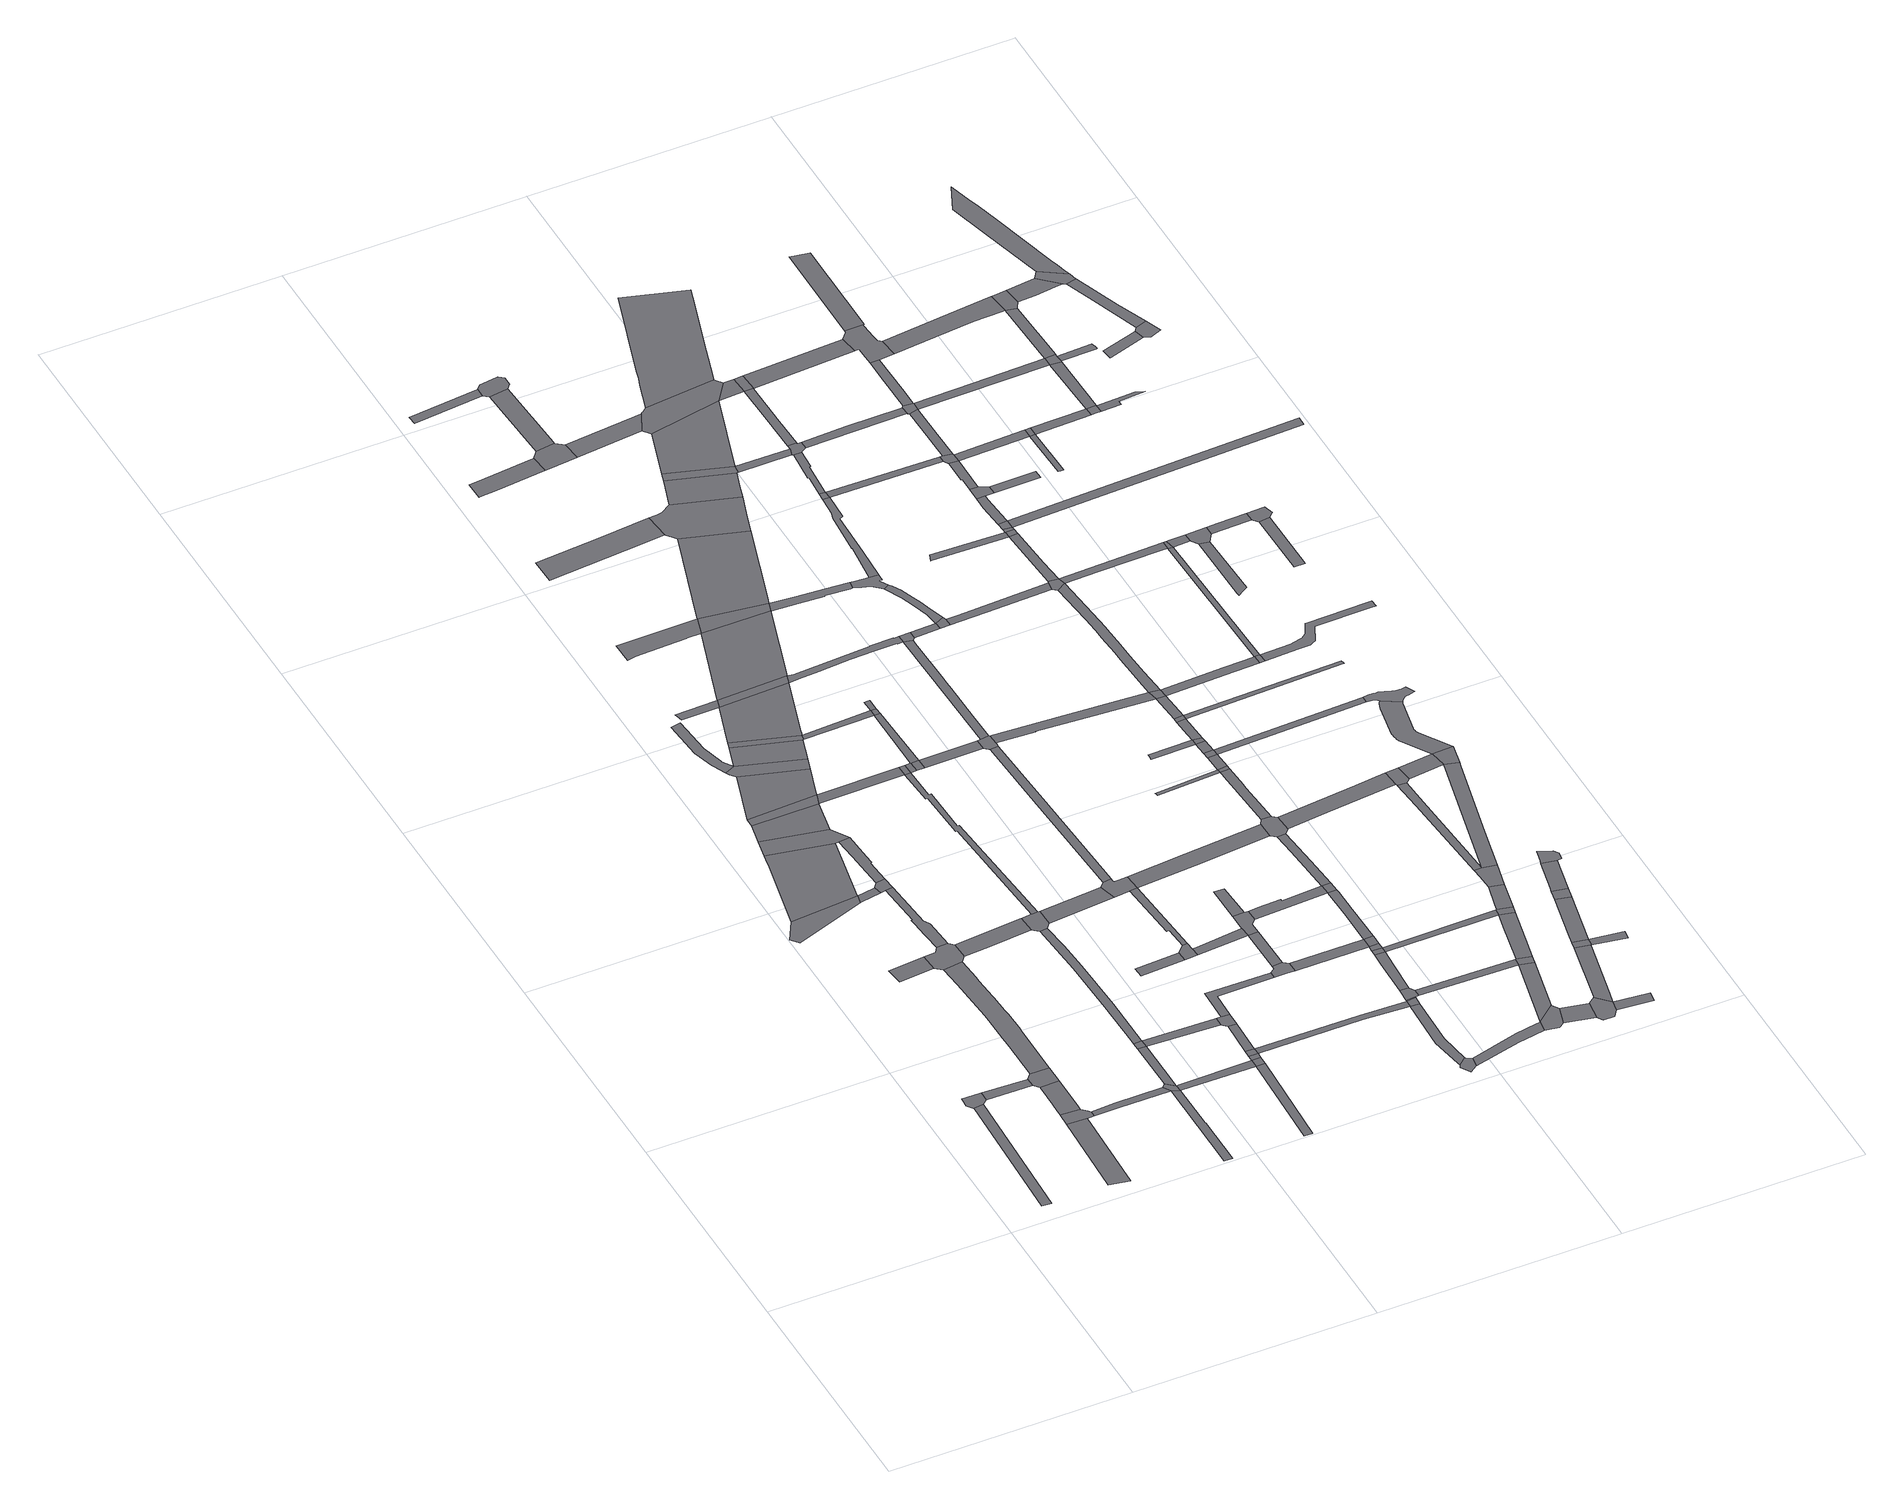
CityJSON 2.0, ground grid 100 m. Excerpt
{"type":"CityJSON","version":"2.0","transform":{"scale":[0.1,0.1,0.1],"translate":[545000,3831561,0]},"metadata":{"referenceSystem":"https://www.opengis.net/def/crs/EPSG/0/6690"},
"CityObjects":{
"road1":{"type":"Road","attributes":{"RoadStructureAttribute.sectionType":"1"},"geometry":[{"type":"MultiSurface","lod":"1","boundaries":[[[0,1,2,3,4,5]]]}]},
"road2":{"type":"Road","geometry":[{"type":"MultiSurface","lod":"1","boundaries":[[[6,7,2,1,8,9]]]}]},
"road3":{"type":"Road","attributes":{"RoadStructureAttribute.sectionType":"1"},"geometry":[{"type":"MultiSurface","lod":"1","boundaries":[[[9,8,10,11]]]}]},
"road4":{"type":"Road","attributes":{"RoadStructureAttribute.sectionType":"1"},"geometry":[{"type":"MultiSurface","lod":"1","boundaries":[[[12,13,14,15]]]}]},
"road5":{"type":"Road","geometry":[{"type":"MultiSurface","lod":"1","boundaries":[[[16,12,15,17,18,19,20,21]]]}]},
"road6":{"type":"Road","attributes":{"RoadStructureAttribute.sectionType":"1"},"geometry":[{"type":"MultiSurface","lod":"1","boundaries":[[[22,23,24,16,21,25,26]]]}]},
"road7":{"type":"Road","geometry":[{"type":"MultiSurface","lod":"1","boundaries":[[[27,28,29,11,10,22,26,30]]]}]},
"road8":{"type":"Road","geometry":[{"type":"MultiSurface","lod":"1","boundaries":[[[31,32,33,34,35,36]]]}]},
"road9":{"type":"Road","attributes":{"RoadStructureAttribute.sectionType":"1"},"geometry":[{"type":"MultiSurface","lod":"1","boundaries":[[[37,38,39,40,41]]]}]},
"road10":{"type":"Road","attributes":{"RoadStructureAttribute.sectionType":"1"},"geometry":[{"type":"MultiSurface","lod":"1","boundaries":[[[42,43,44,45,46,47,48,49,50,51,52,53,54,55,56,57,58,27,30]]]}]},
"road11":{"type":"Road","attributes":{"function":"2","RoadStructureAttribute.sectionType":"1"},"geometry":[{"type":"MultiSurface","lod":"1","boundaries":[[[59,60,61,32,31,62,63,64]]]}]},
"road12":{"type":"Road","attributes":{"RoadStructureAttribute.sectionType":"1"},"geometry":[{"type":"MultiSurface","lod":"1","boundaries":[[[65,19,18,66,67,68]]]}]},
"road13":{"type":"Road","geometry":[{"type":"MultiSurface","lod":"1","boundaries":[[[69,70,37,41,71,52,51,72,73,74,75]]]}]},
"road14":{"type":"Road","attributes":{"RoadStructureAttribute.sectionType":"1"},"geometry":[{"type":"MultiSurface","lod":"1","boundaries":[[[76,31,36,77,78]]]}]},
"road15":{"type":"Road","attributes":{"RoadStructureAttribute.sectionType":"1"},"geometry":[{"type":"MultiSurface","lod":"1","boundaries":[[[67,79,80,81,82,83]]]}]},
"road16":{"type":"Road","geometry":[{"type":"MultiSurface","lod":"1","boundaries":[[[84,59,64,85,86,87,88,89]]]}]},
"road17":{"type":"Road","attributes":{"RoadStructureAttribute.sectionType":"1"},"geometry":[{"type":"MultiSurface","lod":"1","boundaries":[[[90,91,92,93,94,95,96,97,98,69,75]]]}]},
"road18":{"type":"Road","attributes":{"function":"2","RoadStructureAttribute.sectionType":"1"},"geometry":[{"type":"MultiSurface","lod":"1","boundaries":[[[99,100,84,89,101]]]}]},
"road19":{"type":"Road","geometry":[{"type":"MultiSurface","lod":"1","boundaries":[[[102,103,104,68,67,83,105]]]}]},
"road20":{"type":"Road","geometry":[{"type":"MultiSurface","lod":"1","boundaries":[[[106,107,108,76,78,94,93]]]}]},
"road21":{"type":"Road","geometry":[{"type":"MultiSurface","lod":"1","boundaries":[[[109,110,99,101]]]}]},
"road22":{"type":"Road","attributes":{"RoadStructureAttribute.sectionType":"1"},"geometry":[{"type":"MultiSurface","lod":"1","boundaries":[[[111,102,105,112,113]]]}]},
"road23":{"type":"Road","attributes":{"RoadStructureAttribute.sectionType":"1"},"geometry":[{"type":"MultiSurface","lod":"1","boundaries":[[[114,115,116,117,118,86,85,119,120,107,106]]]}]},
"road24":{"type":"Road","attributes":{"RoadStructureAttribute.sectionType":"1"},"geometry":[{"type":"MultiSurface","lod":"1","boundaries":[[[121,122,123,124,125,126,127,128,129,130,131,132]]]}]},
"road25":{"type":"Road","geometry":[{"type":"MultiSurface","lod":"1","boundaries":[[[133,111,113,134]]]}]},
"road26":{"type":"Road","attributes":{"function":"2","RoadStructureAttribute.sectionType":"1"},"geometry":[{"type":"MultiSurface","lod":"1","boundaries":[[[135,110,109,136,137]]]}]},
"road27":{"type":"Road","attributes":{"RoadStructureAttribute.sectionType":"1"},"geometry":[{"type":"MultiSurface","lod":"1","boundaries":[[[138,74,73,139,140]]]}]},
"road28":{"type":"Road","geometry":[{"type":"MultiSurface","lod":"1","boundaries":[[[132,131,141,135,137,142]]]}]},
"road29":{"type":"Road","attributes":{"RoadStructureAttribute.sectionType":"1"},"geometry":[{"type":"MultiSurface","lod":"1","boundaries":[[[143,144,145,105,83,146]]]}]},
"road30":{"type":"Road","attributes":{"RoadStructureAttribute.sectionType":"1"},"geometry":[{"type":"MultiSurface","lod":"1","boundaries":[[[147,148,149,150,151,152,153,154,155,133,134]]]}]},
"road31":{"type":"Road","geometry":[{"type":"MultiSurface","lod":"1","boundaries":[[[156,157,158,159,160]]]}]},
"road32":{"type":"Road","attributes":{"function":"2","RoadStructureAttribute.sectionType":"1"},"geometry":[{"type":"MultiSurface","lod":"1","boundaries":[[[161,132,142,162]]]}]},
"road33":{"type":"Road","attributes":{"RoadStructureAttribute.sectionType":"1"},"geometry":[{"type":"MultiSurface","lod":"1","boundaries":[[[163,134,113,164,165]]]}]},
"road34":{"type":"Road","geometry":[{"type":"MultiSurface","lod":"1","boundaries":[[[166,161,162,167,168,169]]]}]},
"road35":{"type":"Road","attributes":{"RoadStructureAttribute.sectionType":"1"},"geometry":[{"type":"MultiSurface","lod":"1","boundaries":[[[146,170,171,172]]]}]},
"road36":{"type":"Road","geometry":[{"type":"MultiSurface","lod":"1","boundaries":[[[173,174,175,176,177,178,138,140,179,180,152,151,181,182]]]}]},
"road37":{"type":"Road","attributes":{"function":"2","RoadStructureAttribute.sectionType":"1"},"geometry":[{"type":"MultiSurface","lod":"1","boundaries":[[[183,184,185,186,160,166,169]]]}]},
"road38":{"type":"Road","attributes":{"RoadStructureAttribute.sectionType":"1"},"geometry":[{"type":"MultiSurface","lod":"1","boundaries":[[[187,109,101,188,189,190]]]}]},
"road39":{"type":"Road","geometry":[{"type":"MultiSurface","lod":"1","boundaries":[[[143,146,172,191]]]}]},
"road40":{"type":"Road","attributes":{"RoadStructureAttribute.sectionType":"1"},"geometry":[{"type":"MultiSurface","lod":"1","boundaries":[[[192,143,191,193]]]}]},
"road41":{"type":"Road","geometry":[{"type":"MultiSurface","lod":"1","boundaries":[[[194,192,193,195]]]}]},
"road42":{"type":"Road","attributes":{"RoadStructureAttribute.sectionType":"1"},"geometry":[{"type":"MultiSurface","lod":"1","boundaries":[[[196,197,198,199,200,201,202,203,204,205,206,207,208]]]}]},
"road43":{"type":"Road","attributes":{"RoadStructureAttribute.sectionType":"1"},"geometry":[{"type":"MultiSurface","lod":"1","boundaries":[[[209,194,195,210]]]}]},
"road44":{"type":"Road","geometry":[{"type":"MultiSurface","lod":"1","boundaries":[[[211,156,160,186]]]}]},
"road45":{"type":"Road","attributes":{"RoadStructureAttribute.sectionType":"1"},"geometry":[{"type":"MultiSurface","lod":"1","boundaries":[[[212,213,214,215,216,190,217,218,219,220,175,174]]]}]},
"road46":{"type":"Road","geometry":[{"type":"MultiSurface","lod":"1","boundaries":[[[221,165,164,209,210,222,223]]]}]},
"road47":{"type":"Road","geometry":[{"type":"MultiSurface","lod":"1","boundaries":[[[224,225,226,227]]]}]},
"road48":{"type":"Road","attributes":{"RoadStructureAttribute.sectionType":"1"},"geometry":[{"type":"MultiSurface","lod":"1","boundaries":[[[228,173,182,229]]]}]},
"road49":{"type":"Road","attributes":{"RoadStructureAttribute.sectionType":"1"},"geometry":[{"type":"MultiSurface","lod":"1","boundaries":[[[230,169,168,231]]]}]},
"road50":{"type":"Road","geometry":[{"type":"MultiSurface","lod":"1","boundaries":[[[232,187,190,216]]]}]},
"road51":{"type":"Road","attributes":{"function":"2","RoadStructureAttribute.sectionType":"1"},"geometry":[{"type":"MultiSurface","lod":"1","boundaries":[[[207,233,156,211,234,235]]]}]},
"road52":{"type":"Road","attributes":{"RoadStructureAttribute.sectionType":"1"},"geometry":[{"type":"MultiSurface","lod":"1","boundaries":[[[236,237,238,232,216,239]]]}]},
"road53":{"type":"Road","attributes":{"RoadStructureAttribute.sectionType":"1"},"geometry":[{"type":"MultiSurface","lod":"1","boundaries":[[[240,241,242,243,244,245,246]]]}]},
"road54":{"type":"Road","attributes":{"RoadStructureAttribute.sectionType":"1"},"geometry":[{"type":"MultiSurface","lod":"1","boundaries":[[[247,248,249,223,222,250,251,252]]]}]},
"road55":{"type":"Road","geometry":[{"type":"MultiSurface","lod":"1","boundaries":[[[253,236,239,254]]]}]},
"road56":{"type":"Road","geometry":[{"type":"MultiSurface","lod":"1","boundaries":[[[255,256,224,227,257,258,259]]]}]},
"road57":{"type":"Road","attributes":{"RoadStructureAttribute.sectionType":"1"},"geometry":[{"type":"MultiSurface","lod":"1","boundaries":[[[260,261,262,263,264,265,266]]]}]},
"road58":{"type":"Road","attributes":{"RoadStructureAttribute.sectionType":"1"},"geometry":[{"type":"MultiSurface","lod":"1","boundaries":[[[267,231,236,253]]]}]},
"road59":{"type":"Road","attributes":{"RoadStructureAttribute.sectionType":"1"},"geometry":[{"type":"MultiSurface","lod":"1","boundaries":[[[268,269,270,271,256,255]]]}]},
"road60":{"type":"Road","geometry":[{"type":"MultiSurface","lod":"1","boundaries":[[[272,273,274,275,276,277,228,229,278,279,280,269,268,281]]]}]},
"road61":{"type":"Road","geometry":[{"type":"MultiSurface","lod":"1","boundaries":[[[208,207,235,282]]]}]},
"road62":{"type":"Road","attributes":{"RoadStructureAttribute.sectionType":"1"},"geometry":[{"type":"MultiSurface","lod":"1","boundaries":[[[283,230,231,267]]]}]},
"road63":{"type":"Road","attributes":{"RoadStructureAttribute.sectionType":"1"},"geometry":[{"type":"MultiSurface","lod":"1","boundaries":[[[284,195,193,285,286,287]]]}]},
"road64":{"type":"Road","geometry":[{"type":"MultiSurface","lod":"1","boundaries":[[[288,289,290,230,283]]]}]},
"road65":{"type":"Road","attributes":{"RoadStructureAttribute.sectionType":"1"},"geometry":[{"type":"MultiSurface","lod":"1","boundaries":[[[291,292,293,294,295]]]}]},
"road66":{"type":"Road","attributes":{"RoadStructureAttribute.sectionType":"1"},"geometry":[{"type":"MultiSurface","lod":"1","boundaries":[[[296,297,259,258,298]]]}]},
"road67":{"type":"Road","attributes":{"RoadStructureAttribute.sectionType":"1"},"geometry":[{"type":"MultiSurface","lod":"1","boundaries":[[[299,253,254,300]]]}]},
"road68":{"type":"Road","attributes":{"RoadStructureAttribute.sectionType":"1"},"geometry":[{"type":"MultiSurface","lod":"1","boundaries":[[[301,302,303,304,305,276,275]]]}]},
"road69":{"type":"Road","geometry":[{"type":"MultiSurface","lod":"1","boundaries":[[[306,307,308,309,252,251,310,311,312,313]]]}]},
"road70":{"type":"Road","attributes":{"RoadStructureAttribute.sectionType":"1"},"geometry":[{"type":"MultiSurface","lod":"1","boundaries":[[[314,315,316,317,318,211,186,319,320,321,322,323,324,325,326,327]]]}]},
"road71":{"type":"Road","geometry":[{"type":"MultiSurface","lod":"1","boundaries":[[[328,329,260,266,330,331,332]]]}]},
"road72":{"type":"Road","attributes":{"function":"2","RoadStructureAttribute.sectionType":"1"},"geometry":[{"type":"MultiSurface","lod":"1","boundaries":[[[333,208,282,334,335]]]}]},
"road73":{"type":"Road","attributes":{"RoadStructureAttribute.sectionType":"1"},"geometry":[{"type":"MultiSurface","lod":"1","boundaries":[[[298,336,307,306,337]]]}]},
"road74":{"type":"Road","attributes":{"RoadStructureAttribute.sectionType":"1"},"geometry":[{"type":"MultiSurface","lod":"1","boundaries":[[[338,339,340,341,342,343,344,329,328]]]}]},
"road75":{"type":"Road","geometry":[{"type":"MultiSurface","lod":"1","boundaries":[[[345,346,347,299,300,348,303,302,349,350,351]]]}]},
"road76":{"type":"Road","geometry":[{"type":"MultiSurface","lod":"1","boundaries":[[[352,353,354,296,298,337,355,356]]]}]},
"road77":{"type":"Road","geometry":[{"type":"MultiSurface","lod":"1","boundaries":[[[357,358,359,360,354,353]]]}]},
"road78":{"type":"Road","geometry":[{"type":"MultiSurface","lod":"1","boundaries":[[[361,362,291,295,341,340,363,364,365]]]}]},
"road79":{"type":"Road","geometry":[{"type":"MultiSurface","lod":"1","boundaries":[[[366,367,368,369,370,371,372]]]}]},
"road80":{"type":"Road","attributes":{"RoadStructureAttribute.sectionType":"1"},"geometry":[{"type":"MultiSurface","lod":"1","boundaries":[[[286,373,374,368,367,375,376]]]}]},
"road81":{"type":"Road","attributes":{"RoadStructureAttribute.sectionType":"1"},"geometry":[{"type":"MultiSurface","lod":"1","boundaries":[[[377,378,282,235,379,380,381,382,383,384,385,386]]]}]},
"road82":{"type":"Road","attributes":{"RoadStructureAttribute.sectionType":"1"},"geometry":[{"type":"MultiSurface","lod":"1","boundaries":[[[326,387,346,345,388,389,390,391,392,393]]]}]},
"road83":{"type":"Road","attributes":{"RoadStructureAttribute.sectionType":"1"},"geometry":[{"type":"MultiSurface","lod":"1","boundaries":[[[313,312,394,395]]]}]},
"road84":{"type":"Road","geometry":[{"type":"MultiSurface","lod":"1","boundaries":[[[396,397,398,399,240,246,400,401,333,335,402,403]]]}]},
"road85":{"type":"Road","attributes":{"RoadStructureAttribute.sectionType":"1"},"geometry":[{"type":"MultiSurface","lod":"1","boundaries":[[[404,405,281,268,406,407]]]}]},
"road86":{"type":"Road","geometry":[{"type":"MultiSurface","lod":"1","boundaries":[[[408,287,286,376]]]}]},
"road87":{"type":"Road","attributes":{"RoadStructureAttribute.sectionType":"1"},"geometry":[{"type":"MultiSurface","lod":"1","boundaries":[[[409,410,287,408]]]}]},
"road88":{"type":"Road","attributes":{"RoadStructureAttribute.sectionType":"1"},"geometry":[{"type":"MultiSurface","lod":"1","boundaries":[[[411,412,332,331,413]]]}]},
"road89":{"type":"Road","geometry":[{"type":"MultiSurface","lod":"1","boundaries":[[[414,410,409,415,416,417,418]]]}]},
"road90":{"type":"Road","geometry":[{"type":"MultiSurface","lod":"1","boundaries":[[[419,327,326,393,420,421,422]]]}]},
"road91":{"type":"Road","attributes":{"RoadStructureAttribute.sectionType":"1"},"geometry":[{"type":"MultiSurface","lod":"1","boundaries":[[[423,424,425,352,356,426,427]]]}]},
"road92":{"type":"Road","attributes":{"RoadStructureAttribute.sectionType":"1"},"geometry":[{"type":"MultiSurface","lod":"1","boundaries":[[[428,429,430,414,418,431,432]]]}]},
"road93":{"type":"Road","attributes":{"function":"2","RoadStructureAttribute.sectionType":"1"},"geometry":[{"type":"MultiSurface","lod":"1","boundaries":[[[433,396,403,434,435]]]}]},
"road94":{"type":"Road","attributes":{"RoadStructureAttribute.sectionType":"1"},"geometry":[{"type":"MultiSurface","lod":"1","boundaries":[[[436,437,438,439,440,372,371,441,442,443]]]}]},
"road95":{"type":"Road","geometry":[{"type":"MultiSurface","lod":"1","boundaries":[[[444,428,432,445]]]}]},
"road96":{"type":"Road","attributes":{"RoadStructureAttribute.sectionType":"1"},"geometry":[{"type":"MultiSurface","lod":"1","boundaries":[[[446,447,448,394,444,445]]]}]},
"road97":{"type":"Road","geometry":[{"type":"MultiSurface","lod":"1","boundaries":[[[449,433,435,450,451]]]}]},
"road98":{"type":"Road","attributes":{"RoadStructureAttribute.sectionType":"1"},"geometry":[{"type":"MultiSurface","lod":"1","boundaries":[[[452,419,422,453]]]}]},
"road99":{"type":"Road","geometry":[{"type":"MultiSurface","lod":"1","boundaries":[[[454,455,395,394,448]]]}]},
"road100":{"type":"Road","geometry":[{"type":"MultiSurface","lod":"1","boundaries":[[[456,457,386,385,458,459,460,461,462,463,464,465,466,467]]]}]},
"road101":{"type":"Road","attributes":{"RoadStructureAttribute.sectionType":"1"},"geometry":[{"type":"MultiSurface","lod":"1","boundaries":[[[468,469,470,426,471,395,455]]]}]},
"road102":{"type":"Road","attributes":{"RoadStructureAttribute.sectionType":"1"},"geometry":[{"type":"MultiSurface","lod":"1","boundaries":[[[472,473,351,350,474,475,476,477,478]]]}]},
"road103":{"type":"Road","attributes":{"RoadStructureAttribute.sectionType":"1"},"geometry":[{"type":"MultiSurface","lod":"1","boundaries":[[[479,480,481,482,483,484,462,461,485,486,487,488,489,452,490]]]}]},
"road104":{"type":"Road","geometry":[{"type":"MultiSurface","lod":"1","boundaries":[[[491,490,452,453,492,493]]]}]},
"road105":{"type":"Road","geometry":[{"type":"MultiSurface","lod":"1","boundaries":[[[494,427,426,470]]]}]},
"road106":{"type":"Road","attributes":{"function":"2","RoadStructureAttribute.sectionType":"1"},"geometry":[{"type":"MultiSurface","lod":"1","boundaries":[[[495,496,497,449,451]]]}]},
"road107":{"type":"Road","attributes":{"RoadStructureAttribute.sectionType":"1"},"geometry":[{"type":"MultiSurface","lod":"1","boundaries":[[[416,415,498,499]]]}]},
"road108":{"type":"Road","attributes":{"RoadStructureAttribute.sectionType":"1"},"geometry":[{"type":"MultiSurface","lod":"1","boundaries":[[[500,501,502,503,504]]]}]},
"road109":{"type":"Road","attributes":{"RoadStructureAttribute.sectionType":"1"},"geometry":[{"type":"MultiSurface","lod":"1","boundaries":[[[505,506,507,508,427,494]]]}]},
"road110":{"type":"Road","attributes":{"RoadStructureAttribute.sectionType":"1"},"geometry":[{"type":"MultiSurface","lod":"1","boundaries":[[[509,510,511,512,513,467,466,514,515,516,517]]]}]},
"road111":{"type":"Road","geometry":[{"type":"MultiSurface","lod":"1","boundaries":[[[518,404,407,519,507,506,520,521,522,523]]]}]},
"road112":{"type":"Road","geometry":[{"type":"MultiSurface","lod":"1","boundaries":[[[524,436,443,525,526,527,528]]]}]},
"road113":{"type":"Road","geometry":[{"type":"MultiSurface","lod":"1","boundaries":[[[529,530,531,532,533,534]]]}]},
"road114":{"type":"Road","geometry":[{"type":"MultiSurface","lod":"1","boundaries":[[[535,536,537,538,411,413,539,497,496,540]]]}]},
"road115":{"type":"Road","attributes":{"RoadStructureAttribute.sectionType":"1"},"geometry":[{"type":"MultiSurface","lod":"1","boundaries":[[[451,450,541,542]]]}]},
"road116":{"type":"Road","attributes":{"RoadStructureAttribute.sectionType":"1"},"geometry":[{"type":"MultiSurface","lod":"1","boundaries":[[[543,445,432,544]]]}]},
"road117":{"type":"Road","attributes":{"RoadStructureAttribute.sectionType":"1"},"geometry":[{"type":"MultiSurface","lod":"1","boundaries":[[[545,546,547,504,548,549,518,523]]]}]},
"road118":{"type":"Road","geometry":[{"type":"MultiSurface","lod":"1","boundaries":[[[550,509,517,551]]]}]},
"road119":{"type":"Road","attributes":{"RoadStructureAttribute.sectionType":"1"},"geometry":[{"type":"MultiSurface","lod":"1","boundaries":[[[498,552,436,524,553]]]}]},
"road120":{"type":"Road","geometry":[{"type":"MultiSurface","lod":"1","boundaries":[[[554,500,504,547]]]}]},
"road121":{"type":"Road","attributes":{"RoadStructureAttribute.sectionType":"1"},"geometry":[{"type":"MultiSurface","lod":"1","boundaries":[[[528,527,555,556]]]}]},
"road122":{"type":"Road","attributes":{"RoadStructureAttribute.sectionType":"1"},"geometry":[{"type":"MultiSurface","lod":"1","boundaries":[[[557,558,500,554]]]}]},
"road123":{"type":"Road","geometry":[{"type":"MultiSurface","lod":"1","boundaries":[[[559,560,558,557]]]}]},
"road124":{"type":"Road","attributes":{"RoadStructureAttribute.sectionType":"1"},"geometry":[{"type":"MultiSurface","lod":"1","boundaries":[[[561,562,563,564,565,566,550,551]]]}]},
"road125":{"type":"Road","attributes":{"RoadStructureAttribute.sectionType":"1"},"geometry":[{"type":"MultiSurface","lod":"1","boundaries":[[[567,534,560,559]]]}]},
"road126":{"type":"Road","attributes":{"RoadStructureAttribute.sectionType":"1"},"geometry":[{"type":"MultiSurface","lod":"1","boundaries":[[[568,569,570,571,493,492,572,573,574]]]}]},
"road127":{"type":"Road","geometry":[{"type":"MultiSurface","lod":"1","boundaries":[[[529,534,567,575]]]}]},
"road128":{"type":"Road","attributes":{"RoadStructureAttribute.sectionType":"1"},"geometry":[{"type":"MultiSurface","lod":"1","boundaries":[[[576,577,578,529,575]]]}]},
"road129":{"type":"Road","geometry":[{"type":"MultiSurface","lod":"1","boundaries":[[[499,498,553,579,580]]]}]},
"road130":{"type":"Road","geometry":[{"type":"MultiSurface","lod":"1","boundaries":[[[581,582,577,576]]]}]},
"road131":{"type":"Road","geometry":[{"type":"MultiSurface","lod":"1","boundaries":[[[583,584,585,586,587,542,541,564,563,588,589,590,591]]]}]},
"road132":{"type":"Road","attributes":{"RoadStructureAttribute.sectionType":"1"},"geometry":[{"type":"MultiSurface","lod":"1","boundaries":[[[477,592,582,581,593]]]}]},
"road133":{"type":"Road","geometry":[{"type":"MultiSurface","lod":"1","boundaries":[[[594,556,555,595,596,597,598,599,600]]]}]},
"road134":{"type":"Road","geometry":[{"type":"MultiSurface","lod":"1","boundaries":[[[478,477,593,601]]]}]},
"road135":{"type":"Road","attributes":{"RoadStructureAttribute.sectionType":"1"},"geometry":[{"type":"MultiSurface","lod":"1","boundaries":[[[602,540,496,603,604,605]]]}]},
"road136":{"type":"Road","attributes":{"function":"2","RoadStructureAttribute.sectionType":"1"},"geometry":[{"type":"MultiSurface","lod":"1","boundaries":[[[606,607,608,609,536,535,610,611,612,613,614,615]]]}]},
"road137":{"type":"Road","attributes":{"RoadStructureAttribute.sectionType":"1"},"geometry":[{"type":"MultiSurface","lod":"1","boundaries":[[[605,616,587,586,617,618]]]}]},
"road138":{"type":"Road","attributes":{"RoadStructureAttribute.sectionType":"1"},"geometry":[{"type":"MultiSurface","lod":"1","boundaries":[[[544,619,620,580,579,621,622]]]}]},
"road139":{"type":"Road","attributes":{"RoadStructureAttribute.sectionType":"1"},"geometry":[{"type":"MultiSurface","lod":"1","boundaries":[[[623,624,625,626,627,628]]]}]},
"road140":{"type":"Road","attributes":{"RoadStructureAttribute.sectionType":"1"},"geometry":[{"type":"MultiSurface","lod":"1","boundaries":[[[629,630,522,521,631,632]]]}]},
"road141":{"type":"Road","attributes":{"RoadStructureAttribute.sectionType":"1"},"geometry":[{"type":"MultiSurface","lod":"1","boundaries":[[[633,634,635,636,637,638,639,640,641,642,643,644,645,646,647,478,601]]]}]},
"road142":{"type":"Road","geometry":[{"type":"MultiSurface","lod":"1","boundaries":[[[648,602,605,618,649]]]}]},
"road143":{"type":"Road","attributes":{"RoadStructureAttribute.sectionType":"1"},"geometry":[{"type":"MultiSurface","lod":"1","boundaries":[[[600,599,650,651]]]}]},
"road144":{"type":"Road","attributes":{"RoadStructureAttribute.sectionType":"1"},"geometry":[{"type":"MultiSurface","lod":"1","boundaries":[[[652,653,594,600,654,655,656,657,658]]]}]},
"road145":{"type":"Road","geometry":[{"type":"MultiSurface","lod":"1","boundaries":[[[659,543,544,622,660]]]}]},
"road146":{"type":"Road","attributes":{"RoadStructureAttribute.sectionType":"1"},"geometry":[{"type":"MultiSurface","lod":"1","boundaries":[[[551,517,661,662]]]}]},
"road147":{"type":"Road","attributes":{"RoadStructureAttribute.sectionType":"1"},"geometry":[{"type":"MultiSurface","lod":"1","boundaries":[[[663,664,659,660,665,666]]]}]},
"road148":{"type":"Road","geometry":[{"type":"MultiSurface","lod":"1","boundaries":[[[667,668,568,574,669,640,639,670]]]}]},
"road149":{"type":"Road","geometry":[{"type":"MultiSurface","lod":"1","boundaries":[[[671,652,658,672,673]]]}]},
"road150":{"type":"Road","attributes":{"RoadStructureAttribute.sectionType":"1"},"geometry":[{"type":"MultiSurface","lod":"1","boundaries":[[[674,675,627,676,667,670]]]}]},
"road151":{"type":"Road","geometry":[{"type":"MultiSurface","lod":"1","boundaries":[[[677,678,679,663,666,680]]]}]},
"road152":{"type":"Road","attributes":{"RoadStructureAttribute.sectionType":"1"},"geometry":[{"type":"MultiSurface","lod":"1","boundaries":[[[681,682,683,684,685,601,593,686,687]]]}]},
"road153":{"type":"Road","attributes":{"RoadStructureAttribute.sectionType":"1"},"geometry":[{"type":"MultiSurface","lod":"1","boundaries":[[[688,591,590,689,690,691]]]}]},
"road154":{"type":"Road","geometry":[{"type":"MultiSurface","lod":"1","boundaries":[[[692,628,627,675]]]}]},
"road155":{"type":"Road","attributes":{"RoadStructureAttribute.sectionType":"1"},"geometry":[{"type":"MultiSurface","lod":"1","boundaries":[[[693,694,559,557,695,696,697]]]}]},
"road156":{"type":"Road","attributes":{"RoadStructureAttribute.sectionType":"1"},"geometry":[{"type":"MultiSurface","lod":"1","boundaries":[[[698,628,692,699,700]]]}]},
"road157":{"type":"Road","geometry":[{"type":"MultiSurface","lod":"1","boundaries":[[[701,702,698,700]]]}]},
"road158":{"type":"Road","attributes":{"RoadStructureAttribute.sectionType":"1"},"geometry":[{"type":"MultiSurface","lod":"1","boundaries":[[[703,704,671,673,705,706]]]}]},
"road159":{"type":"Road","attributes":{"RoadStructureAttribute.sectionType":"1"},"geometry":[{"type":"MultiSurface","lod":"1","boundaries":[[[707,708,678,677,709,710]]]}]},
"road160":{"type":"Road","attributes":{"RoadStructureAttribute.sectionType":"1"},"geometry":[{"type":"MultiSurface","lod":"1","boundaries":[[[711,712,702,701,713,714,715]]]}]},
"road161":{"type":"Road","attributes":{"RoadStructureAttribute.sectionType":"1"},"geometry":[{"type":"MultiSurface","lod":"1","boundaries":[[[673,672,716,717,718]]]}]},
"road162":{"type":"Road","attributes":{"RoadStructureAttribute.sectionType":"1"},"geometry":[{"type":"MultiSurface","lod":"1","boundaries":[[[719,720,721,722,581,576]]]}]},
"road163":{"type":"Road","geometry":[{"type":"MultiSurface","lod":"1","boundaries":[[[723,711,715,724,725,726]]]}]},
"road164":{"type":"Road","attributes":{"RoadStructureAttribute.sectionType":"1"},"geometry":[{"type":"MultiSurface","lod":"1","boundaries":[[[727,648,649,728]]]}]},
"road165":{"type":"Road","geometry":[{"type":"MultiSurface","lod":"1","boundaries":[[[729,703,706,730]]]}]},
"road166":{"type":"Road","attributes":{"RoadStructureAttribute.sectionType":"1"},"geometry":[{"type":"MultiSurface","lod":"1","boundaries":[[[731,732,733,723,726,734,735]]]}]},
"road167":{"type":"Road","geometry":[{"type":"MultiSurface","lod":"1","boundaries":[[[736,629,632,737,707,710,738,739]]]}]},
"road168":{"type":"Road","geometry":[{"type":"MultiSurface","lod":"1","boundaries":[[[662,661,740,731,735,741,742,743]]]}]},
"road169":{"type":"Road","attributes":{"RoadStructureAttribute.sectionType":"1"},"geometry":[{"type":"MultiSurface","lod":"1","boundaries":[[[744,745,729,730,746]]]}]},
"road170":{"type":"Road","attributes":{"RoadStructureAttribute.sectionType":"1"},"geometry":[{"type":"MultiSurface","lod":"1","boundaries":[[[747,748,749,677,680,750,751,752]]]}]},
"road171":{"type":"Road","attributes":{"RoadStructureAttribute.sectionType":"1"},"geometry":[{"type":"MultiSurface","lod":"1","boundaries":[[[753,754,670,639,755,756,757]]]}]},
"road172":{"type":"Road","attributes":{"RoadStructureAttribute.sectionType":"1"},"geometry":[{"type":"MultiSurface","lod":"1","boundaries":[[[758,759,760,761,743,742]]]}]},
"road173":{"type":"Road","geometry":[{"type":"MultiSurface","lod":"1","boundaries":[[[681,687,762,763]]]}]},
"road174":{"type":"Road","geometry":[{"type":"MultiSurface","lod":"1","boundaries":[[[764,765,744,746,766,767,768]]]}]},
"road175":{"type":"Road","attributes":{"RoadStructureAttribute.sectionType":"1"},"geometry":[{"type":"MultiSurface","lod":"1","boundaries":[[[769,736,739,747]]]}]},
"road176":{"type":"Road","geometry":[{"type":"MultiSurface","lod":"1","boundaries":[[[770,771,725,724]]]}]},
"road177":{"type":"Road","geometry":[{"type":"MultiSurface","lod":"1","boundaries":[[[772,773,691,690,760,759,774,775]]]}]},
"road178":{"type":"Road","attributes":{"RoadStructureAttribute.sectionType":"1"},"geometry":[{"type":"MultiSurface","lod":"1","boundaries":[[[776,777,778,772,775,779,780]]]}]},
"road179":{"type":"Road","attributes":{"RoadStructureAttribute.sectionType":"1"},"geometry":[{"type":"MultiSurface","lod":"1","boundaries":[[[757,681,763,781]]]}]},
"road180":{"type":"Road","attributes":{"RoadStructureAttribute.sectionType":"1"},"geometry":[{"type":"MultiSurface","lod":"1","boundaries":[[[782,741,735,783]]]}]},
"road181":{"type":"Road","geometry":[{"type":"MultiSurface","lod":"1","boundaries":[[[784,769,747,752]]]}]},
"road182":{"type":"Road","attributes":{"RoadStructureAttribute.sectionType":"1"},"geometry":[{"type":"MultiSurface","lod":"1","boundaries":[[[785,786,787,788,789,790,791,792,793,794,795,796,797,798,769,784,799,800,801,802,803,804,805,806,807,808,809,810,811]]]}]},
"road183":{"type":"Road","geometry":[{"type":"MultiSurface","lod":"1","boundaries":[[[812,813,727,728,814,815,816,776,780,817,818,819,820,821,822,823,824]]]}]},
"road184":{"type":"Road","geometry":[{"type":"MultiSurface","lod":"1","boundaries":[[[825,753,757,781]]]}]},
"road185":{"type":"Road","geometry":[{"type":"MultiSurface","lod":"1","boundaries":[[[826,827,828,829,830,831,832,833,834,693,697,835,836,837,838,785,811,839,840,841,842,843,844,845,846,847,848]]]}]},
"road186":{"type":"Road","geometry":[{"type":"MultiSurface","lod":"1","boundaries":[[[849,850,851,852,853,854,783]]]}]},
"road187":{"type":"Road","attributes":{"RoadStructureAttribute.sectionType":"1"},"geometry":[{"type":"MultiSurface","lod":"1","boundaries":[[[855,856,825,781,857,858]]]}]},
"road188":{"type":"Road","attributes":{"RoadStructureAttribute.sectionType":"1"},"geometry":[{"type":"MultiSurface","lod":"1","boundaries":[[[859,812,824,860]]]}]},
"road189":{"type":"Road","attributes":{"RoadStructureAttribute.sectionType":"1"},"geometry":[{"type":"MultiSurface","lod":"1","boundaries":[[[861,862,863,864,865,866]]]}]},
"road190":{"type":"Road","geometry":[{"type":"MultiSurface","lod":"1","boundaries":[[[867,782,783,854]]]}]},
"road191":{"type":"Road","attributes":{"RoadStructureAttribute.sectionType":"1"},"geometry":[{"type":"MultiSurface","lod":"1","boundaries":[[[868,869,870,871,872,873,874,875,876,763,762,877,878,879,880,881,882,883,884]]]}]},
"road192":{"type":"Road","geometry":[{"type":"MultiSurface","lod":"1","boundaries":[[[885,855,858,861,866,886]]]}]},
"road193":{"type":"Road","attributes":{"RoadStructureAttribute.sectionType":"1"},"geometry":[{"type":"MultiSurface","lod":"1","boundaries":[[[887,888,774,759,889]]]}]},
"road194":{"type":"Road","attributes":{"RoadStructureAttribute.sectionType":"1"},"geometry":[{"type":"MultiSurface","lod":"1","boundaries":[[[890,867,854,891]]]}]},
"road195":{"type":"Road","attributes":{"RoadStructureAttribute.sectionType":"1"},"geometry":[{"type":"MultiSurface","lod":"1","boundaries":[[[892,893,818,817,894,895,896,897]]]}]},
"road196":{"type":"Road","attributes":{"RoadStructureAttribute.sectionType":"1"},"geometry":[{"type":"MultiSurface","lod":"1","boundaries":[[[898,899,885,886,900,901]]]}]},
"road197":{"type":"Road","attributes":{"RoadStructureAttribute.sectionType":"1"},"geometry":[{"type":"MultiSurface","lod":"1","boundaries":[[[902,701,700,903]]]}]},
"road198":{"type":"Road","attributes":{"RoadStructureAttribute.sectionType":"1"},"geometry":[{"type":"MultiSurface","lod":"1","boundaries":[[[904,905,906,907]]]}]},
"road199":{"type":"Road","geometry":[{"type":"MultiSurface","lod":"1","boundaries":[[[890,891,908,909,910,911]]]}]},
"road200":{"type":"Road","attributes":{"RoadStructureAttribute.sectionType":"1"},"geometry":[{"type":"MultiSurface","lod":"1","boundaries":[[[889,890,911,912]]]}]},
"road201":{"type":"Road","geometry":[{"type":"MultiSurface","lod":"1","boundaries":[[[913,898,901,907,906,914,915,916]]]}]},
"road202":{"type":"Road","geometry":[{"type":"MultiSurface","lod":"1","boundaries":[[[917,887,889,912,918,919]]]}]},
"road203":{"type":"Road","geometry":[{"type":"MultiSurface","lod":"1","boundaries":[[[920,921,922,923,910,909]]]}]},
"road204":{"type":"Road","attributes":{"RoadStructureAttribute.sectionType":"1"},"geometry":[{"type":"MultiSurface","lod":"1","boundaries":[[[897,887,917,924]]]}]},
"road205":{"type":"Road","geometry":[{"type":"MultiSurface","lod":"1","boundaries":[[[925,926,927,928,919,918]]]}]},
"road206":{"type":"Road","geometry":[{"type":"MultiSurface","lod":"1","boundaries":[[[929,930,892,897,924,931,932]]]}]},
"road207":{"type":"Road","attributes":{"RoadStructureAttribute.sectionType":"1"},"geometry":[{"type":"MultiSurface","lod":"1","boundaries":[[[933,929,932,934,935,936]]]}]},
"road208":{"type":"Road","geometry":[{"type":"MultiSurface","lod":"1","boundaries":[[[937,938,939,940,941,942]]]}]},
"road209":{"type":"Road","geometry":[{"type":"MultiSurface","lod":"1","boundaries":[[[943,933,936,944,945,946]]]}]},
"road210":{"type":"Road","attributes":{"RoadStructureAttribute.sectionType":"1"},"geometry":[{"type":"MultiSurface","lod":"1","boundaries":[[[947,948,949,950,951,952,953,954,955,943,946]]]}]},
"road211":{"type":"Road","attributes":{"RoadStructureAttribute.sectionType":"1"},"geometry":[{"type":"MultiSurface","lod":"1","boundaries":[[[956,957,945,944,958,959,960,961,962]]]}]},
"road212":{"type":"Road","geometry":[{"type":"MultiSurface","lod":"1","boundaries":[[[962,961,937,942,963,964]]]}]}
},
"vertices":[
[228,688,0],[228,692,0],[188,687,0],[188,685,0],[166,84,0],[206,81,0],
[171,753,0],[170,712,0],[249,710,0],[250,751,0],
[437,705,0],[437,745,0],
[452,454,0],[438,82,0],[522,66,0],[535,451,0],
[455,512,0],[553,452,0],[564,452,0],[564,477,0],[555,487,0],[535,508,0],
[458,684,0],[456,579,0],[455,537,0],[535,535,0],[536,684,0],
[459,767,0],[458,766,0],[456,765,0],[536,767,0],
[337,1943,0],[55,1921,0],[5,1834,0],[18,1817,0],[31,1801,0],[329,1905,0],
[401,1529,0],[337,1524,0],[252,1517,0],[260,1442,0],[406,1455,0],
[537,1005,0],[537,1007,0],[539,1007,0],[536,1105,0],[535,1129,0],[530,1212,0],[529,1223,0],[523,1316,0],[522,1341,0],[515,1441,0],[435,1430,0],[442,1336,0],[450,1223,0],[455,1136,0],[456,1104,0],[457,991,0],[458,939,0],
[131,2297,0],[123,2257,0],[119,2234,0],[337,1945,0],[395,2243,0],[395,2245,0],
[665,482,0],[663,453,0],[878,452,0],[860,482,0],
[468,1557,0],[452,1533,0],[415,1447,0],[532,1462,0],[535,1465,0],[534,1540,0],[514,1557,0],
[413,1957,0],[336,1906,0],[420,1921,0],
[877,14,0],[912,13,0],[912,235,0],[910,235,0],[910,439,0],
[147,2378,0],[411,2246,0],[458,2251,0],[458,2252,0],[429,2298,0],[412,2325,0],
[506,1686,0],[493,1706,0],[491,1709,0],[474,1928,0],[442,1925,0],[458,1735,0],[452,1734,0],[456,1698,0],[456,1692,0],
[165,2468,0],[165,2467,0],[440,2471,0],
[874,497,0],[864,487,0],[862,485,0],[908,470,0],
[469,1984,0],[431,1979,0],[415,1959,0],
[455,2519,0],[164,2506,0],
[873,717,0],[909,495,0],[908,717,0],
[461,2088,0],[462,2088,0],[467,2089,0],[467,2097,0],[464,2155,0],[419,2152,0],[423,2086,0],
[227,2839,0],[226,2844,0],[225,2845,0],[201,2937,0],[188,3102,0],[146,3095,0],[160,2927,0],[185,2837,0],[187,2833,0],[189,2829,0],[212,2777,0],[254,2796,0],
[873,750,0],[907,750,0],
[238,2741,0],[460,2535,0],[499,2660,0],
[817,1563,0],[642,1474,0],[823,1490,0],
[219,2760,0],[516,2715,0],
[1219,475,0],[1213,475,0],[919,470,0],[1219,438,0],
[907,756,0],[906,983,0],[897,1227,0],[890,1358,0],[879,1471,0],[848,1467,0],[863,1227,0],[871,983,0],[873,771,0],
[365,3156,0],[359,3156,0],[192,3152,0],[201,3116,0],[354,3117,0],
[286,2897,0],[547,2817,0],
[1182,744,0],[1206,703,0],[1207,743,0],
[294,2924,0],[548,2818,0],[552,2818,0],[556,2843,0],
[1203,9,0],[1237,8,0],[1256,436,0],
[896,1570,0],[888,1570,0],[863,1567,0],[861,1567,0],[859,1567,0],[835,1565,0],[831,1483,0],[847,1468,0],[895,1492,0],[897,1494,0],
[558,2848,0],[559,2851,0],[563,2865,0],[644,3127,0],
[794,2524,0],[448,2471,0],[787,2476,0],[794,2476,0],
[1257,474,0],
[1220,500,0],[1258,498,0],
[1221,530,0],[1256,528,0],
[491,3597,0],[423,3598,0],[417,3598,0],[399,3598,0],[170,3594,0],[172,3504,0],[185,3506,0],[207,3509,0],[302,3514,0],[420,3518,0],[422,3518,0],[480,3520,0],[503,3597,0],
[1227,683,0],[1261,682,0],
[655,3165,0],
[847,2134,0],[840,2134,0],[833,2336,0],[823,2336,0],[819,2477,0],[803,2321,0],[811,2321,0],[820,2109,0],[828,2109,0],
[1226,743,0],[1263,742,0],[1229,743,0],
[1249,1133,0],[1066,1124,0],[1068,1080,0],[1251,1089,0],
[1156,1591,0],[1175,1518,0],
[843,2854,0],[843,2824,0],
[819,2524,0],
[479,3518,0],[656,3166,0],[764,3518,0],
[844,2524,0],[840,2524,0],[834,2524,0],[844,2478,0],
[597,4184,0],[390,4166,0],[113,4144,0],[115,4033,0],[359,4052,0],[522,4066,0],[607,4072,0],
[1240,888,0],[1232,888,0],[1232,879,0],[1267,853,0],[1500,854,0],[1500,883,0],
[876,2525,0],[877,2478,0],
[1300,1168,0],[1280,1166,0],[1285,1090,0],[1305,1092,0],[1302,1131,0],
[368,4673,0],[159,4651,0],[91,4644,0],[92,4564,0],[95,4565,0],[168,4572,0],[376,4593,0],
[867,2824,0],
[1275,1527,0],[1243,1524,0],[1263,1261,0],[1273,1263,0],
[1213,1596,0],[1213,1599,0],[1213,1604,0],[1212,1614,0],[1176,1611,0],[1168,1603,0],[1198,1520,0],[1239,1524,0],[1241,1524,0],[1269,1600,0],
[777,3559,0],
[866,2854,0],
[1686,523,0],[1688,498,0],[1875,487,0],[1876,517,0],
[865,2906,0],[854,2906,0],[842,2906,0],
[357,5110,0],[63,5082,0],[64,5041,0],[298,5064,0],[356,5070,0],
[1517,1153,0],[1321,1133,0],[1520,1108,0],
[1118,2529,0],[1119,2481,0],
[1188,2133,0],[1173,2466,0],[1138,2464,0],[1154,2112,0],[1177,1612,0],
[1564,918,0],[1522,913,0],[1522,898,0],[1515,893,0],[1518,854,0],[1556,854,0],[1586,854,0],[1586,901,0],
[1100,3180,0],[1100,3183,0],[1001,3180,0],[1001,3177,0],[683,3162,0],[650,3128,0],[687,3132,0],[773,3136,0],[904,3144,0],[1006,3146,0],[1098,3148,0],[1100,3146,0],[1122,3146,0],[1121,3181,0],
[474,4714,0],[394,4703,0],[393,4594,0],[513,4607,0],[505,4687,0],
[639,4033,0],[783,3577,0],[899,3952,0],
[1522,938,0],[1562,1109,0],
[473,4722,0],[473,4724,0],[457,5063,0],[378,5052,0],[383,4943,0],[393,4723,0],[393,4721,0],
[1167,2533,0],[1133,2531,0],[1133,2530,0],[1135,2466,0],[1173,2477,0],[1172,2487,0],[1170,2533,0],
[1580,1229,0],[1564,1229,0],[1516,1228,0],[1562,1157,0],[1582,1177,0],
[1558,1381,0],[1535,1382,0],[1515,1383,0],[1515,1382,0],
[454,5141,0],[375,5129,0],[473,5083,0],[475,5083,0],[473,5123,0],
[1927,139,0],[1925,140,0],[1892,110,0],[1886,98,0],[1910,58,0],[1943,80,0],[1949,124,0],
[1866,259,0],[1890,122,0],[1905,270,0],[1912,485,0],
[996,3540,0],[878,3550,0],[769,3517,0],[875,3510,0],[876,3510,0],[979,3503,0],[982,3507,0],[1082,3500,0],[1091,3499,0],[1094,3532,0],
[1128,2806,0],[1165,2662,0],[1163,2835,0],[1162,2869,0],[1162,2894,0],[1158,3119,0],[1158,3137,0],
[1889,854,0],[1890,900,0],
[697,4218,0],[655,4189,0],[637,4187,0],[626,4186,0],[610,4069,0],[628,4046,0],[930,4052,0],[957,4137,0],
[1838,1646,0],[1518,1620,0],[1523,1547,0],[1840,1573,0],
[1914,522,0],
[1914,527,0],[1876,522,0],
[832,4720,0],[807,4718,0],[791,4635,0],
[1879,584,0],[1929,527,0],[1930,560,0],[1928,564,0],[1917,583,0],
[1168,3182,0],[1160,3140,0],[1166,3146,0],[1169,3149,0],
[1717,1228,0],[1716,1236,0],[1622,1232,0],[1886,1191,0],[1885,1237,0],
[1887,804,0],[1885,749,0],[1884,727,0],[1924,725,0],[1928,802,0],
[738,4347,0],[974,4194,0],[997,4267,0],
[2263,197,0],[2260,196,0],[2249,194,0],[2154,177,0],[2122,170,0],[2140,128,0],[2207,140,0],[2254,148,0],
[1888,829,0],[1929,827,0],
[1929,835,0],[1929,840,0],[1929,855,0],
[749,4384,0],[1003,4267,0],[1008,4303,0],
[1274,3186,0],[1276,3153,0],
[1929,897,0],[1929,902,0],
[1171,3526,0],[1121,3530,0],[1122,3489,0],[1154,3478,0],[1185,3449,0],[1192,3443,0],[1216,3457,0],[1196,3491,0],[1198,3494,0],[1208,3493,0],[1209,3524,0],[1172,3526,0],
[1927,1069,0],[1925,1178,0],[1924,1192,0],[1889,1061,0],
[1698,2500,0],[1467,2514,0],[1331,2477,0],[1332,2482,0],[1589,2462,0],[1810,2448,0],[1802,2493,0],
[1305,3232,0],[1294,3266,0],[1278,3320,0],[1265,3354,0],[1244,3411,0],[1223,3446,0],[1228,3370,0],[1245,3316,0],[1268,3243,0],[1273,3203,0],[1274,3190,0],[1313,3204,0],
[1317,3192,0],[1318,3155,0],[1318,3189,0],
[1922,1237,0],
[1009,4305,0],[1119,4660,0],[817,4603,0],
[2333,518,0],[2337,552,0],
[1834,1991,0],[1571,1974,0],[1573,1966,0],[1574,1959,0],[1835,1973,0],
[1911,1381,0],[1898,1558,0],[1862,1556,0],[1870,1459,0],
[1215,3994,0],[1209,3909,0],[1200,3885,0],[1187,3701,0],[1190,3701,0],[1215,3666,0],[1221,3867,0],[1238,3877,0],[1241,3992,0],
[1852,1669,0],[1844,1570,0],[1914,1576,0],[1917,1579,0],[1912,1653,0],[1893,1669,0],
[2340,261,0],[2312,136,0],[2318,141,0],[2335,154,0],[2358,233,0],
[1825,2183,0],[1644,2179,0],[1643,2165,0],[1642,2152,0],[1643,2152,0],[1826,2153,0],
[1155,4772,0],[862,4742,0],[841,4726,0],[840,4726,0],[806,4616,0],[1178,4741,0],
[1224,4269,0],[1234,4301,0],
[2397,833,0],[2393,801,0],
[1882,1851,0],[1881,1876,0],[1875,1975,0],[1836,1962,0],[1837,1944,0],
[1217,4027,0],[1240,4025,0],
[2288,309,0],[2393,505,0],
[1875,1993,0],
[2460,128,0],[2468,209,0],
[1871,2069,0],[1831,2067,0],
[1868,2097,0],[1829,2095,0],
[1251,4180,0],[1258,4180,0],[1262,4265,0],[1230,4264,0],[1219,4126,0],[1223,4125,0],
[1865,2156,0],
[1745,3207,0],[1745,3206,0],[1507,3197,0],[1368,3191,0],[1414,3158,0],[1469,3160,0],[1740,3168,0],
[1863,2177,0],
[1857,2299,0],[1819,2296,0],[1823,2215,0],
[2400,539,0],[2340,552,0],
[1856,2319,0],[1818,2316,0],
[1274,4315,0],[1271,4315,0],[1270,4315,0],[1271,4321,0],[1234,4321,0],[1267,4268,0],[1274,4273,0],[1286,4280,0],[1285,4315,0],
[1810,2446,0],[1849,2446,0],
[2499,232,0],[2474,105,0],[2475,103,0],[2520,103,0],[2533,120,0],[2542,133,0],[2551,179,0],
[1845,2485,0],
[1223,4743,0],[1141,4661,0],[1180,4663,0],[1227,4665,0],
[1046,5341,0],[924,4944,0],[912,4903,0],[901,4869,0],[1159,4786,0],[1191,4890,0],[1203,4930,0],[1269,5147,0],[1279,5180,0],[1304,5262,0],
[1231,4488,0],[1267,4457,0],[1263,4666,0],
[2388,779,0],[2379,735,0],[2421,634,0],[2454,788,0],
[1426,3539,0],[1420,3524,0],[1414,3509,0],[1419,3509,0],[1732,3502,0],[1730,3530,0],
[2376,1700,0],[2248,1687,0],[2088,1598,0],[2383,1627,0],
[1837,2600,0],[1831,2704,0],[1827,2779,0],[1822,2877,0],[1822,2892,0],[1814,2980,0],[1797,3176,0],[1760,3153,0],[1776,2965,0],[1779,2922,0],[1781,2900,0],[1782,2891,0],[1784,2843,0],[1789,2748,0],[1791,2702,0],
[1261,4745,0],[1265,4666,0],
[2690,118,0],[2695,163,0],
[2558,513,0],[2501,238,0],[2554,195,0],[2559,217,0],[2561,226,0],[2619,495,0],[2620,500,0],
[2401,833,0],[2461,820,0],
[1704,3987,0],[1704,4017,0],
[2431,960,0],[2407,861,0],[2464,833,0],[2489,947,0],
[1750,3214,0],[1750,3213,0],[1742,3167,0],[1789,3208,0],
[2565,546,0],[2623,500,0],[2627,534,0],
[1781,3315,0],[1769,3504,0],[1738,3397,0],
[2456,1067,0],[2424,1065,0],[2427,1026,0],[2513,1055,0],
[2237,2500,0],[2230,2499,0],[2182,2497,0],[2110,2494,0],[1846,2485,0],[2138,2456,0],[2240,2459,0],
[1478,4322,0],[1706,4287,0],[1707,4286,0],[1703,4324,0],
[1767,3532,0],
[2491,2119,0],[1870,2096,0],[2060,2076,0],[2315,2083,0],[2492,2090,0],
[1729,3549,0],[1766,3543,0],[1766,3545,0],
[1765,3585,0],[1727,3583,0],
[2616,788,0],[2575,594,0],[2628,536,0],[2678,775,0],
[2384,1620,0],[2396,1489,0],[2428,1495,0],[2422,1615,0],
[1720,3746,0],[1720,3690,0],[1765,3592,0],[1756,3722,0],[1756,3746,0],
[2631,499,0],[2761,476,0],[2766,513,0],
[2514,2320,0],[2515,2320,0],[2514,2328,0],[2512,2335,0],
[1721,3803,0],[1793,3746,0],[1792,3786,0],[1756,3803,0],
[1680,4765,0],[1691,4688,0],
[2625,834,0],[2688,821,0],
[1717,3968,0],[1718,3867,0],[1721,3867,0],[1755,3814,0],[1756,3965,0],
[2432,1706,0],[2384,1624,0],[2428,1621,0],[2440,1633,0],
[1717,3971,0],[1755,4004,0],[1755,4011,0],[1716,4017,0],
[2661,993,0],[2630,853,0],[2721,980,0],
[2589,1650,0],[2497,1243,0],[2460,1084,0],[2555,1243,0],[2641,1612,0],[2646,1632,0],
[2223,3222,0],[2182,3221,0],[1940,3180,0],[2197,3186,0],[2224,3184,0],
[1753,4134,0],[1752,4292,0],[1713,4281,0],[1715,4191,0],
[2262,2460,0],[2260,2499,0],
[2676,1059,0],[2665,1008,0],[2741,983,0],[2745,1015,0],[2733,1036,0],
[2578,1721,0],
[1983,3748,0],[1983,3788,0],
[1712,4332,0],[1705,4326,0],[1752,4327,0],[1752,4329,0],
[1711,4603,0],[1711,4602,0],[1711,4488,0],[1751,4419,0],[1749,4604,0],
[2244,3182,0],
[2050,4013,0],[2051,3973,0],
[2665,1724,0],
[2539,2073,0],[2531,2061,0],[2525,2048,0],[2522,2034,0],[2495,1885,0],[2495,1879,0],[2495,1872,0],[2496,1865,0],[2497,1859,0],[2498,1852,0],[2498,1851,0],[2500,1846,0],[2502,1839,0],[2506,1833,0],[2653,1743,0],[2650,1747,0],[2586,1848,0],[2583,1852,0],[2582,1856,0],[2580,1860,0],[2580,1864,0],[2580,1865,0],[2579,1870,0],[2579,1874,0],[2580,1879,0],[2608,2022,0],[2610,2029,0],
[1707,4805,0],[1707,4795,0],[1705,4689,0],[1708,4689,0],[1710,4640,0],[1812,4609,0],[1804,4690,0],[1791,4704,0],[1791,4708,0],[1788,4735,0],[1783,4795,0],[1782,4804,0],[1788,4805,0],
[2236,3223,0],
[2641,2097,0],[2619,2098,0],[2604,2102,0],[2603,2102,0],[2578,2112,0],[2556,2119,0],[2546,2119,0],[2535,2120,0],[2515,2120,0],[2522,2086,0],[2528,2082,0],[2530,2081,0],[2535,2078,0],[2613,2034,0],[2617,2039,0],[2622,2044,0],[2627,2048,0],[2633,2052,0],[2638,2054,0],[2648,2056,0],[2659,2058,0],[2676,2062,0],[2659,2100,0],
[2056,3750,0],[2067,3749,0],[2079,3748,0],[2078,3749,0],[2074,3973,0],[2074,3975,0],
[2315,3225,0],[2253,3223,0],[2254,3183,0],[2316,3185,0],
[1710,5268,0],[1788,5253,0],
[2337,3156,0],[2340,2846,0],[2340,2831,0],[2363,2846,0],[2385,2861,0],[2377,3149,0],
[2073,4014,0],
[2744,2588,0],[2495,2583,0],[2487,2582,0],[2479,2568,0],[2463,2533,0],[2458,2529,0],[2441,2514,0],[2402,2505,0],[2390,2503,0],[2402,2465,0],[2452,2467,0],[2463,2473,0],[2477,2480,0],[2510,2552,0],[2737,2555,0],[2764,2555,0],[2762,2588,0],
[2402,3228,0],[2403,3187,0],
[2295,4340,0],[2000,4332,0],[2295,4300,0],
[2305,4020,0],[2306,3981,0],
[2275,4739,0],[2090,4720,0],[1944,4621,0],[2155,4642,0],[2268,4645,0],[2285,4645,0],
[2569,3232,0],[2449,3230,0],[2553,3191,0],[2570,3191,0],
[2982,3627,0],[2980,3587,0],
[2593,2886,0],[2638,2886,0],[2635,3173,0],[2590,3169,0],
[2327,3982,0],[2347,3982,0],[2346,4018,0],[2346,4020,0],
[2343,4296,0],
[2645,3234,0],[2652,3190,0],[2654,3192,0],[2656,3194,0],
[2340,4342,0],[2343,4301,0],[2340,4331,0],
[2431,3984,0],[2431,4004,0],[2541,4010,0],[2508,4025,0],
[2330,4638,0],
[2490,4304,0],[2493,4305,0],[2489,4321,0],[2485,4337,0],
[2339,4745,0],[2286,4740,0],[2331,4640,0],[2347,4669,0],
[2461,4758,0],[2423,4673,0],[2524,4685,0],[2540,4687,0],
[2660,4329,0],[2506,4282,0],[2508,4258,0],[2511,4235,0],[2515,4236,0],[2671,4284,0],
[2485,4791,0],[2552,4679,0],[2596,4689,0],[2588,4725,0],
[2581,4743,0],[2569,4789,0],[2559,4824,0],[2483,5120,0],[2456,5224,0],[2445,5258,0],[2417,5356,0],[2365,5239,0],[2413,5058,0],
[2668,4494,0],[2597,4688,0],[2554,4675,0],[2600,4553,0],[2672,4347,0],[2673,4346,0],[2719,4364,0],
[2698,4276,0],[2746,4294,0]
]}
